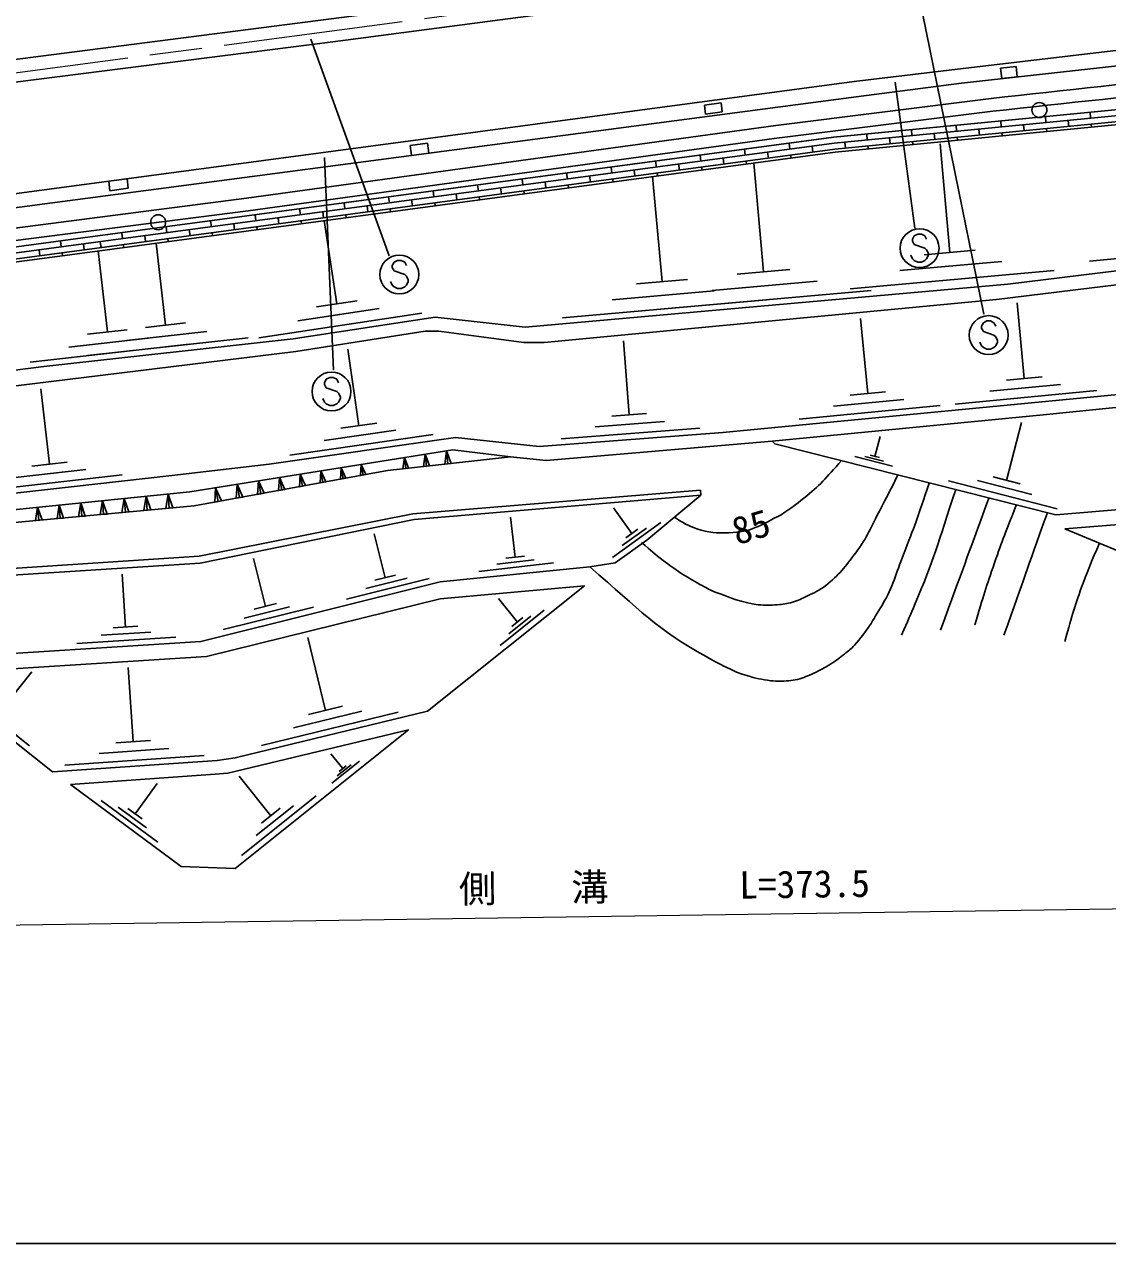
# Model space of a CAD drawing. Units: millimetres, scale not verified. Extents: x 40000 to 680000, y 20000 to 380000.
# Drawn here: x 274704 to 347102, y 205000 to 286494 of the extents above; entities that cross this region are included whole.
import ezdxf
from ezdxf.enums import TextEntityAlignment as Align

# ---------------------------------------------------------------- set-up
doc = ezdxf.new("R2010")
doc.units = ezdxf.units.MM
doc.header["$LTSCALE"] = 1000
doc.linetypes.add('CHAIN', pattern=[18.5, 12, -1.5, 3.5, -1.5])
for name, color, linetype, lineweight in [('M-BGD', 7, 'Continuous', 25), ('M-BMK', 2, 'CHAIN', 13), ('M-STR-HTXT', 7, 'Continuous', 13), ('M-STR-STRC', 7, 'Continuous', 25), ('M-STR-STRD', 7, 'Continuous', 25), ('M-TTL-BAND', 7, 'Continuous', 25)]:
    doc.layers.add(name, color=color, linetype=linetype, lineweight=lineweight)
doc.styles.add('ＭＳ ゴシック', font='')
doc.styles.get('ＭＳ ゴシック').set_extended_font_data('MS Gothic')

msp = doc.modelspace()

# ---------------------------------------------------------------- linework, layer by layer
at = {"layer": 'M-BGD'}
for p, q in [((340986, 283678), (339952, 283563)), ((341063, 282982), (340986, 283678)), ((339952, 283563), (340030, 282868)), ((340030, 282868), (341063, 282982)), ((320149, 281102), (321271, 281249)), ((321271, 281249), (321351, 280642)), ((324919, 279738), (339324, 281542)), ((320229, 280494), (320149, 281102)), ((321351, 280642), (320229, 280494)), ((324827, 278859), (339431, 280688)), ((328781, 278951), (350409, 281054)), ((350386, 281052), (328805, 278954)), ((328827, 278554), (350446, 280655)), ((345968, 280220), (345930, 280618)), ((289544, 274885), (324919, 279738)), ((328873, 278156), (350483, 280257)), ((350502, 280058), (328896, 277958)), ((337011, 279349), (336972, 279747)), ((339996, 279640), (339958, 280038)), ((341528, 279387), (341489, 279785)), ((342982, 279930), (342944, 280328)), ((343040, 279333), (343021, 279532)), ((344514, 279677), (344475, 280075)), ((346026, 279623), (346007, 279822)), ((278605, 272217), (328781, 278951)), ((328805, 278954), (278613, 272218)), ((289658, 274034), (324827, 278859)), ((331039, 278769), (331000, 279167)), ((332570, 278516), (332532, 278914)), ((334025, 279059), (333986, 279457)), ((335556, 278806), (335518, 279204)), ((337069, 278752), (337049, 278951)), ((338542, 279096), (338504, 279494)), ((340055, 279042), (340035, 279241)), ((278661, 271821), (328827, 278554)), ((278717, 271425), (328873, 278156)), ((328896, 277958), (278745, 271227)), ((301646, 278550), (300489, 278397)), ((300489, 278397), (300577, 277731)), ((301734, 277884), (301646, 278550)), ((322888, 277757), (322834, 278153)), ((324427, 277560), (324374, 277956)), ((325861, 278156), (325808, 278552)), ((327401, 277959), (327348, 278355)), ((329584, 278226), (329546, 278624)), ((331097, 278172), (331077, 278371)), ((334083, 278462), (334063, 278661)), ((336550, 271251), (335901, 278517)), ((300577, 277731), (301734, 277884)), ((316941, 276958), (316888, 277355)), ((318481, 276762), (318428, 277158)), ((319914, 277358), (319861, 277754)), ((321454, 277161), (321401, 277557)), ((322967, 277162), (322941, 277360)), ((324097, 269963), (323448, 277227)), ((325941, 277561), (325914, 277759)), ((310994, 276160), (310941, 276557)), ((312534, 275963), (312481, 276360)), ((313968, 276559), (313914, 276956)), ((315507, 276363), (315454, 276759)), ((317320, 269298), (316694, 276320)), ((317021, 276364), (316994, 276562)), ((319994, 276763), (319967, 276961)), ((280339, 276012), (281565, 276176)), ((280424, 275373), (280339, 276012)), ((281651, 275537), (280424, 275373)), ((281565, 276176), (281651, 275537)), ((305047, 275362), (304994, 275759)), ((306587, 275165), (306534, 275562)), ((308021, 275761), (307968, 276158)), ((309561, 275564), (309508, 275961)), ((311074, 275566), (311047, 275764)), ((314047, 275965), (314021, 276163)), ((252873, 270110), (289544, 274885)), ((299101, 274564), (299048, 274961)), ((300641, 274367), (300587, 274764)), ((302074, 274963), (302021, 275360)), ((303614, 274766), (303561, 275163)), ((305127, 274768), (305101, 274966)), ((308101, 275167), (308074, 275365)), ((253044, 269350), (289658, 274034)), ((293154, 273766), (293101, 274162)), ((294694, 273569), (294641, 273966)), ((296127, 274165), (296074, 274561)), ((297667, 273968), (297614, 274365)), ((299181, 273969), (299154, 274168)), ((302154, 274368), (302127, 274567)), ((287207, 272968), (287154, 273364)), ((288747, 272771), (288694, 273167)), ((290181, 273367), (290128, 273763)), ((291721, 273170), (291667, 273566)), ((293234, 273171), (293207, 273370)), ((295592, 267819), (294748, 273375)), ((296207, 273570), (296181, 273769)), ((278613, 272218), (243335, 267563)), ((243335, 267563), (278605, 272217)), ((281261, 272170), (281208, 272566)), ((282801, 271973), (282747, 272369)), ((284234, 272569), (284181, 272965)), ((285774, 272372), (285721, 272768)), ((287287, 272373), (287261, 272571)), ((290261, 272772), (290234, 272970)), ((340429, 269127), (370062, 272768)), ((243385, 267166), (278661, 271821)), ((243434, 266769), (278717, 271425)), ((275735, 271031), (275683, 271428)), ((277170, 271624), (277118, 272021)), ((278709, 271424), (278657, 271820)), ((279827, 271574), (279774, 271970)), ((281341, 271575), (281314, 271773)), ((284133, 266386), (283520, 271868)), ((284314, 271974), (284287, 272172)), ((338253, 271403), (334846, 271099)), ((339667, 268111), (367014, 271413)), ((359517, 271894), (345892, 270678)), ((278745, 271227), (243459, 266571)), ((277248, 271029), (277222, 271228)), ((280249, 265934), (279644, 271347)), ((340037, 270647), (333224, 270039)), ((325856, 270119), (322338, 269806)), ((343524, 270042), (329899, 268826)), ((308171, 266249), (340429, 269127)), ((319023, 269450), (315617, 269146)), ((327698, 269338), (320663, 268711)), ((320807, 268693), (313995, 268086)), ((331300, 268714), (317229, 267459)), ((298424, 267506), (292980, 266680)), ((296953, 268026), (294231, 267612)), ((309441, 265233), (339667, 268111)), ((324295, 268089), (310670, 266873)), ((341535, 262828), (341051, 267876)), ((285476, 266536), (282789, 266236)), ((301257, 267194), (290367, 265541)), ((292677, 265487), (302159, 266926)), ((302159, 266926), (308171, 266249)), ((331076, 261820), (330594, 266845)), ((281575, 266082), (278922, 265786)), ((286899, 265969), (281526, 265369)), ((292846, 264640), (301482, 265995)), ((301482, 265995), (302413, 265995)), ((302413, 265995), (308086, 265233)), ((285714, 265112), (275099, 263926)), ((275997, 263624), (292677, 265487)), ((282981, 265523), (277674, 264930)), ((289666, 265553), (278920, 264353)), ((308086, 265233), (309441, 265233)), ((315116, 260391), (314741, 265336)), ((246025, 258883), (292846, 264640)), ((297052, 259668), (296321, 264780)), ((262451, 261931), (275997, 263624)), ((321379, 259221), (362019, 263116)), ((343961, 262424), (339229, 261971)), ((342718, 262942), (340352, 262715)), ((363289, 262439), (342799, 260407)), ((276376, 257106), (275812, 262142)), ((332254, 261933), (329898, 261707)), ((346388, 262020), (336924, 261113)), ((335907, 261016), (326485, 260113)), ((333492, 261418), (328781, 260966)), ((316275, 260479), (313957, 260303)), ((342799, 260407), (327669, 258934)), ((299540, 259371), (294747, 258686)), ((298250, 259839), (295854, 259497)), ((309102, 258290), (321379, 259221)), ((319846, 259506), (310574, 258803)), ((317481, 259948), (312845, 259597)), ((340352, 256017), (341354, 259887)), ((291068, 257105), (303514, 258883)), ((302027, 259074), (292441, 257705)), ((303514, 258883), (309102, 258290)), ((309583, 257333), (324681, 258629)), ((327669, 258934), (324681, 258629)), ((324850, 258459), (324681, 258629)), ((343646, 253718), (324850, 258459)), ((331546, 257621), (331893, 258959)), ((285761, 255249), (303342, 258053)), ((307194, 257581), (298972, 256666)), ((300005, 256781), (300107, 257537)), ((300189, 256801), (300107, 257537)), ((300373, 256822), (300107, 257537)), ((301384, 256934), (301495, 257759)), ((301584, 256957), (301495, 257759)), ((301785, 256979), (301495, 257759)), ((302796, 257091), (302916, 257986)), ((303013, 257116), (302916, 257986)), ((303231, 257140), (302916, 257986)), ((303342, 258053), (307194, 257581)), ((307194, 257581), (309583, 257333)), ((332714, 256962), (330205, 257611)), ((332130, 257291), (330876, 257616)), ((331860, 257540), (331233, 257702)), ((278807, 256741), (274085, 256213)), ((277556, 257238), (275195, 256974)), ((284549, 256343), (291068, 257105)), ((295822, 256090), (295872, 256862)), ((296007, 256124), (295872, 256862)), ((296191, 256157), (295872, 256862)), ((297168, 256336), (297215, 257076)), ((297345, 256368), (297215, 257076)), ((297521, 256401), (297215, 257076)), ((300373, 256822), (300005, 256781)), ((301785, 256979), (301384, 256934)), ((303231, 257140), (302796, 257091)), ((258048, 253379), (284549, 256343)), ((281238, 256375), (271795, 255319)), ((298972, 256666), (286057, 254304)), ((290287, 255078), (290345, 255980)), ((290503, 255117), (290345, 255980)), ((290719, 255157), (290345, 255980)), ((291695, 255335), (291750, 256204)), ((291902, 255373), (291750, 256204)), ((292110, 255411), (291750, 256204)), ((293086, 255589), (293140, 256426)), ((293286, 255626), (293140, 256426)), ((293486, 255663), (293140, 256426)), ((294462, 255841), (294514, 256645)), ((294846, 255911), (294462, 255841)), ((294654, 255876), (294514, 256645)), ((294846, 255911), (294514, 256645)), ((296191, 256157), (295822, 256090)), ((297521, 256401), (297168, 256336)), ((343731, 254109), (336473, 255989)), ((342041, 255063), (338412, 256003)), ((341259, 255782), (339445, 256252)), ((259996, 252632), (285761, 255249)), ((284153, 254129), (284303, 255101)), ((284391, 254151), (284303, 255101)), ((284628, 254173), (284303, 255101)), ((287425, 254554), (287487, 255524)), ((287657, 254597), (287487, 255524)), ((287889, 254639), (287487, 255524)), ((288864, 254818), (288924, 255753)), ((289088, 254858), (288924, 255753)), ((289312, 254899), (288924, 255753)), ((290719, 255157), (290287, 255078)), ((292110, 255411), (291695, 255335)), ((293486, 255663), (293086, 255589)), ((300674, 253780), (319883, 255355)), ((319883, 255355), (319912, 255023)), ((363373, 255327), (343646, 253718)), ((286057, 254304), (266934, 252544)), ((276885, 253460), (277025, 254362)), ((277106, 253480), (277025, 254362)), ((277326, 253500), (277025, 254362)), ((278325, 253592), (278467, 254508)), ((278549, 253613), (278467, 254508)), ((278773, 253634), (278467, 254508)), ((279772, 253726), (279916, 254655)), ((279999, 253747), (279916, 254655)), ((280226, 253767), (279916, 254655)), ((281226, 253859), (281371, 254803)), ((281456, 253881), (281371, 254803)), ((281687, 253902), (281371, 254803)), ((282686, 253994), (282834, 254952)), ((282920, 254015), (282834, 254952)), ((283154, 254037), (282834, 254952)), ((287889, 254639), (287425, 254554)), ((289312, 254899), (288864, 254818)), ((300760, 253407), (319912, 255023)), ((316299, 252025), (319912, 255023)), ((363574, 254288), (344239, 252787)), ((275452, 253328), (275589, 254216)), ((275669, 253348), (275589, 254216)), ((275886, 253368), (275589, 254216)), ((277326, 253500), (276885, 253460)), ((278773, 253634), (278325, 253592)), ((280226, 253767), (279772, 253726)), ((281687, 253902), (281226, 253859)), ((283154, 254037), (282686, 253994)), ((284628, 254173), (284153, 254129)), ((286396, 250941), (300674, 253780)), ((307497, 250886), (307189, 253548)), ((315310, 252461), (314068, 254186)), ((275886, 253368), (275452, 253328)), ((286457, 250484), (300760, 253407)), ((317238, 253194), (314003, 250865)), ((316274, 252827), (314657, 251663)), ((315715, 252752), (314906, 252170)), ((344239, 252787), (350504, 250162)), ((298808, 249507), (298075, 252451)), ((314182, 250501), (316299, 252025)), ((265942, 249615), (286396, 250941)), ((265954, 249156), (286457, 250484)), ((290809, 247589), (290010, 250803)), ((302498, 249231), (312489, 250247)), ((310070, 250509), (305079, 249932)), ((308784, 250698), (306288, 250409)), ((308121, 250958), (306873, 250814)), ((312489, 250247), (314182, 250501)), ((281461, 246214), (281233, 249745)), ((301751, 249457), (296231, 248084)), ((300279, 249482), (297519, 248795)), ((299498, 249678), (298118, 249335)), ((286496, 245251), (302498, 249231)), ((301651, 240595), (312150, 248977)), ((312150, 248977), (302484, 248102)), ((302484, 248102), (286875, 244249)), ((291563, 247776), (290056, 247402)), ((307657, 246546), (306400, 248121)), ((294022, 247535), (287997, 246037)), ((292416, 247562), (289403, 246813)), ((309448, 247331), (306495, 244974)), ((308553, 246939), (307076, 245760)), ((282289, 246267), (280634, 246160)), ((308026, 246841), (307288, 246252)), ((284829, 245545), (278208, 245117)), ((283145, 245879), (279834, 245666)), ((294826, 240635), (293640, 245507)), ((270748, 244235), (286496, 245251)), ((286875, 244249), (268379, 243070)), ((268379, 243070), (276590, 236531)), ((273227, 240732), (275198, 243208)), ((281980, 238551), (281636, 243514)), ((275055, 238265), (270413, 241962)), ((288782, 237462), (301651, 240595)), ((299689, 240529), (290555, 238305)), ((297257, 240582), (292690, 239470)), ((295967, 240913), (293684, 240357)), ((288303, 236442), (300377, 239349)), ((300377, 239349), (288782, 230083)), ((284349, 238092), (279696, 237770)), ((283143, 238632), (280817, 238471)), ((276590, 236531), (287597, 237293)), ((286718, 237633), (277413, 236989)), ((287597, 237293), (288782, 237462)), ((295977, 236747), (295192, 237728)), ((297093, 237237), (295253, 235766)), ((277790, 235686), (287461, 236368)), ((287461, 236368), (288303, 236442)), ((296535, 236992), (295615, 236257)), ((296207, 236931), (295747, 236563)), ((285181, 230201), (277790, 235686)), ((282098, 233733), (283581, 235758)), ((291181, 233599), (289061, 236252)), ((294198, 234923), (289224, 230948)), ((283625, 231837), (279829, 234618)), ((282862, 232785), (280963, 234176)), ((282572, 233386), (281623, 234081)), ((292689, 234261), (290203, 232274)), ((291803, 234096), (290559, 233102)), ((288782, 230083), (285181, 230201))]:
    msp.add_line(p, q, dxfattribs=at)
for centre in [(342543, 280769), (283645, 273265)]:
    msp.add_circle(centre, 500, dxfattribs=at)
for centre, radius, start, end in [((441841, -618238), 905601, 92.77007, 96.49995), ((443457, -643217), 929743, 92.79517, 96.42407)]:
    msp.add_arc(centre, radius, start, end, dxfattribs=at)
for points, knots in [([(325273, 253718), (326006, 254192), (326222, 254362), (326797, 254819), (327896, 255691), (328220, 256121), (329337, 257359)], [0, 0, 0, 0, 1, 1, 1, 2, 2, 2, 2]), ([(315960, 251855), (316634, 251275), (316819, 251110), (317399, 250670), (317853, 250327), (318107, 250132), (318585, 249823), (319070, 249509), (319345, 249335), (319855, 249061), (320245, 248851), (320454, 248705), (320871, 248553), (321972, 248152), (322586, 247849), (323749, 247707), (324242, 247647), (324524, 247673), (325019, 247707), (325421, 247734), (325649, 247765), (326035, 247876), (326449, 247995), (326663, 248115), (327051, 248299), (327533, 248528), (327814, 248651), (328237, 248977), (329163, 249691), (329566, 250242), (330269, 251178), (331041, 252207), (331291, 252907), (331895, 254043), (332368, 254933), (332518, 255230), (333063, 256343)], [0, 0, 0, 0, 1, 1, 1, 2, 2, 2, 3, 3, 3, 4, 4, 4, 5, 5, 5, 6, 6, 6, 7, 7, 7, 8, 8, 8, 9, 9, 9, 10, 10, 10, 11, 11, 11, 12, 12, 12, 12]), ([(312489, 250247), (315933, 247272), (316919, 246103), (320278, 244235), (320899, 243890), (321243, 243689), (321887, 243389), (322304, 243194), (322543, 243088), (322987, 242965), (323606, 242794), (323958, 242698), (324596, 242627), (325056, 242575), (325320, 242591), (325781, 242627), (326014, 242644), (326149, 242649), (326374, 242711), (326818, 242835), (327054, 242946), (327475, 243135), (327920, 243334), (328161, 243469), (328575, 243727), (328957, 243965), (329158, 244120), (329507, 244405), (329779, 244627), (329952, 244733), (330184, 244997), (331033, 245961), (331390, 246603), (332047, 247707), (332773, 248929), (332934, 249741), (333460, 251062), (334193, 252903), (334394, 253532), (335179, 255835)], [0, 0, 0, 0, 1, 1, 1, 2, 2, 2, 3, 3, 3, 4, 4, 4, 5, 5, 5, 6, 6, 6, 7, 7, 7, 8, 8, 8, 9, 9, 9, 10, 10, 10, 11, 11, 11, 12, 12, 12, 13, 13, 13, 13]), ([(333317, 245675), (333784, 246673), (333895, 246960), (334248, 247791), (335482, 250699), (335751, 251751), (336957, 255411)], [0, 0, 0, 0, 1, 1, 1, 2, 2, 2, 2]), ([(341021, 254395), (340281, 252544), (340081, 252039), (339545, 250504), (338984, 248898), (338823, 248352), (338227, 246352)], [0, 0, 0, 0, 1, 1, 1, 2, 2, 2, 2]), ([(318148, 253560), (318766, 253146), (319026, 252998), (319650, 252781), (320448, 252502), (320952, 252497), (321797, 252515), (323234, 252544), (323873, 252998), (325273, 253718)], [0, 0, 0, 0, 1, 1, 1, 2, 2, 2, 3, 3, 3, 3]), ([(346560, 251814), (346007, 250565), (345862, 250206), (345467, 249154), (344907, 247657), (344772, 247119), (344239, 245251)], [0, 0, 0, 0, 1, 1, 1, 2, 2, 2, 2])]:
    msp.add_open_spline(points, degree=3, knots=knots, dxfattribs=at)
for points in [[(339159, 254819), (337550, 250416), (337550, 250416), (335941, 246013)], [(340175, 245675), (341614, 249739), (341614, 249739), (343053, 253803)]]:
    msp.add_open_spline(points, degree=3, dxfattribs=at)
at = {"layer": 'M-BMK'}
msp.add_line((269715, 282674), (318757, 289188), dxfattribs=at)
at = {"layer": 'M-STR-HTXT'}
msp.add_line((134979, 224253), (496186, 229555), dxfattribs=at)
at = {"layer": 'M-STR-STRC'}
for p, q in [((338838, 267117), (334008, 290759)), ((293851, 285506), (299088, 271018)), ((332894, 282627), (334222, 272863)), ((294771, 277588), (295354, 263385)), ((334180, 272364), (334062, 272128)), ((334417, 272482), (334180, 272364)), ((334653, 272482), (334417, 272482)), ((334889, 272364), (334653, 272482)), ((335008, 272128), (334889, 272364)), ((334062, 272128), (334062, 272010)), ((334062, 272010), (334180, 271773)), ((334180, 271773), (334889, 271537)), ((334889, 271537), (335008, 271419)), ((335008, 271419), (335126, 271182)), ((299412, 270604), (299293, 270368)), ((299648, 270722), (299412, 270604)), ((299884, 270722), (299648, 270722)), ((300121, 270604), (299884, 270722)), ((300239, 270368), (300121, 270604)), ((334062, 270828), (333944, 271064)), ((334180, 270710), (334062, 270828)), ((334417, 270591), (334180, 270710)), ((334653, 270591), (334417, 270591)), ((334889, 270710), (334653, 270591)), ((335008, 270828), (334889, 270710)), ((335126, 271064), (335008, 270828)), ((335126, 271182), (335126, 271064)), ((299293, 270368), (299293, 270249)), ((299293, 270249), (299412, 270013)), ((299412, 270013), (300121, 269777)), ((300121, 269777), (300239, 269658)), ((299293, 269068), (299175, 269304)), ((299412, 268949), (299293, 269068)), ((299648, 268831), (299412, 268949)), ((300121, 268949), (299884, 268831)), ((300239, 269068), (300121, 268949)), ((300239, 269658), (300357, 269422)), ((300357, 269304), (300239, 269068)), ((300357, 269422), (300357, 269304)), ((299884, 268831), (299648, 268831)), ((338797, 266552), (338679, 266316)), ((339033, 266670), (338797, 266552)), ((339269, 266670), (339033, 266670)), ((339506, 266552), (339269, 266670)), ((339624, 266316), (339506, 266552)), ((338679, 266316), (338679, 266197)), ((338679, 266197), (338797, 265961)), ((338797, 265961), (339506, 265725)), ((339506, 265725), (339624, 265607)), ((338679, 265016), (338560, 265252)), ((338797, 264897), (338679, 265016)), ((339033, 264779), (338797, 264897)), ((339506, 264897), (339269, 264779)), ((339624, 265016), (339506, 264897)), ((339624, 265607), (339742, 265370)), ((339742, 265252), (339624, 265016)), ((339742, 265370), (339742, 265252)), ((339269, 264779), (339033, 264779)), ((294878, 262782), (294760, 262546)), ((294760, 262546), (294760, 262428)), ((294760, 262428), (294878, 262192)), ((295115, 262901), (294878, 262782)), ((295351, 262901), (295115, 262901)), ((295587, 262782), (295351, 262901)), ((295705, 262546), (295587, 262782)), ((294878, 262192), (295587, 261955)), ((295587, 261955), (295705, 261837)), ((295705, 261837), (295824, 261601)), ((295824, 261601), (295824, 261482)), ((294760, 261246), (294642, 261482)), ((294878, 261128), (294760, 261246)), ((295115, 261010), (294878, 261128)), ((295351, 261010), (295115, 261010)), ((295587, 261128), (295351, 261010)), ((295705, 261246), (295587, 261128)), ((295824, 261482), (295705, 261246))]:
    msp.add_line(p, q, dxfattribs=at)
for centre in [(334535, 271537), (299766, 269777), (339151, 265725), (295233, 261955)]:
    msp.add_circle(centre, 1300, dxfattribs=at)
at = {"layer": 'M-STR-STRD'}
for p, q in [((295313, 285318), (327908, 289632)), ((244667, 280345), (309207, 288679)), ((295313, 285318), (240784, 278440)), ((337445, 283548), (350486, 285080)), ((350553, 284035), (337346, 282570)), ((330170, 282680), (337445, 283548)), ((257002, 272890), (330170, 282680)), ((330306, 281655), (337346, 282570)), ((257162, 272002), (330306, 281655))]:
    msp.add_line(p, q, dxfattribs=at)
at = {"layer": 'M-TTL-BAND'}
msp.add_line((40000, 205000), (579000, 205000), dxfattribs=at)

# ---------------------------------------------------------------- texts
at = {"layer": 'M-BGD', "style": 'ＭＳ ゴシック'}
msp.add_text('85', height=1833, rotation=16.528, dxfattribs=at).set_placement((322488, 251157), align=Align.BOTTOM_LEFT)
at = {"layer": 'M-STR-HTXT', "style": 'ＭＳ ゴシック'}
msp.add_text('側\u3000\u3000溝 \u3000\u3000  L=373.5', height=1833, rotation=0.841, dxfattribs=at).set_placement((317499, 227432), align=Align.BOTTOM_CENTER)

doc.saveas('drawing.dxf')
